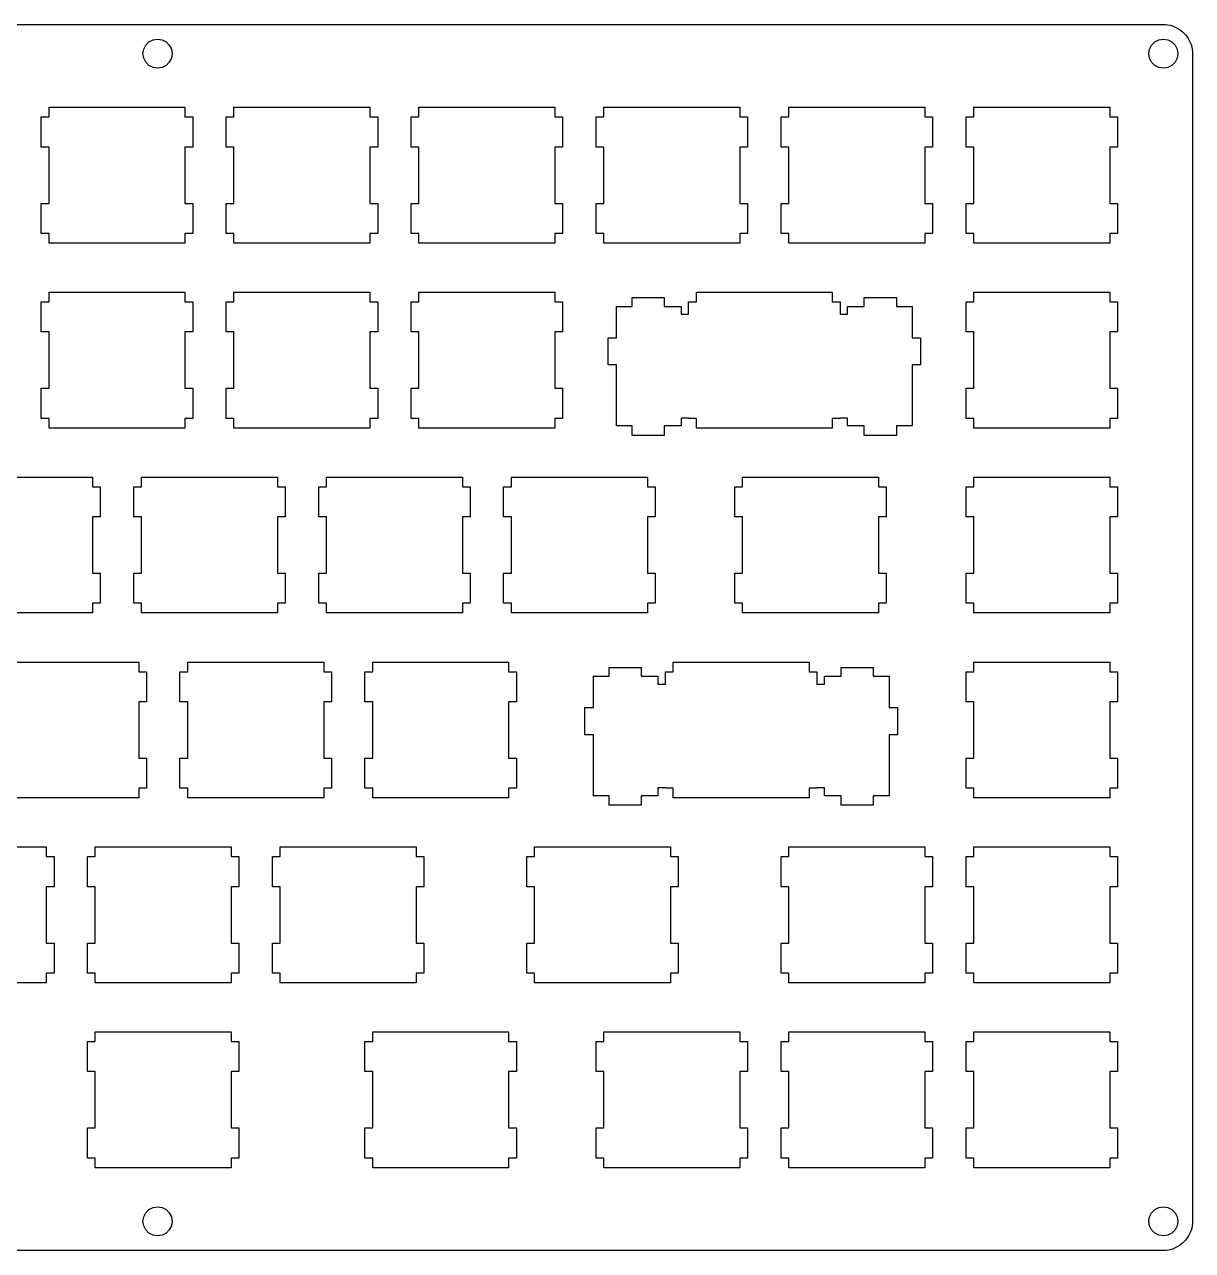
# Model space of a CAD drawing. Extents: x 0 to 317, y 0 to 126.
# Drawn here: x 196.6 to 316.9, y 0.1 to 126.4 of the extents above; entities that cross this region are included whole.
import ezdxf

# ---------------------------------------------------------------- set-up
doc = ezdxf.new("R2010")
doc.units = 0
doc.layers.get('0').update_dxf_attribs({"linetype": 'CONTINUOUS'})

msp = doc.modelspace()

# ---------------------------------------------------------------- linework, layer by layer
at = {"color": 0}
for p, q in [((3.0937, 126.406), (313.894, 126.406)), ((313.894, 126.406), (314.129, 126.396)), ((314.129, 126.396), (314.362, 126.369)), ((314.362, 126.369), (314.594, 126.323)), ((314.594, 126.323), (314.821, 126.258)), ((314.821, 126.258), (315.041, 126.179)), ((315.041, 126.179), (315.255, 126.08)), ((315.255, 126.08), (315.461, 125.964)), ((315.461, 125.964), (315.656, 125.833)), ((315.656, 125.833), (315.842, 125.687)), ((315.842, 125.687), (316.014, 125.527)), ((316.014, 125.527), (316.174, 125.355)), ((316.174, 125.355), (316.32, 125.169)), ((316.32, 125.169), (316.451, 124.973)), ((208.793, 123.406), (208.867, 123.871)), ((208.867, 123.871), (209.08, 124.288)), ((209.08, 124.288), (209.412, 124.62)), ((209.412, 124.62), (209.83, 124.832)), ((209.83, 124.832), (210.294, 124.906)), ((210.294, 124.906), (210.757, 124.832)), ((210.757, 124.832), (211.176, 124.62)), ((211.176, 124.62), (211.508, 124.288)), ((211.508, 124.288), (211.72, 123.871)), ((211.72, 123.871), (211.793, 123.406)), ((312.394, 123.406), (312.467, 123.871)), ((312.467, 123.871), (312.68, 124.288)), ((312.68, 124.288), (313.012, 124.62)), ((313.012, 124.62), (313.429, 124.832)), ((313.429, 124.832), (313.894, 124.906)), ((313.894, 124.906), (314.358, 124.832)), ((314.358, 124.832), (314.775, 124.62)), ((314.775, 124.62), (315.108, 124.288)), ((315.108, 124.288), (315.321, 123.871)), ((315.321, 123.871), (315.394, 123.406)), ((316.451, 124.973), (316.567, 124.768)), ((316.567, 124.768), (316.666, 124.554)), ((316.666, 124.554), (316.746, 124.333)), ((316.746, 124.333), (316.811, 124.106)), ((316.811, 124.106), (316.857, 123.875)), ((316.857, 123.875), (316.885, 123.64)), ((208.867, 122.942), (208.793, 123.406)), ((209.08, 122.524), (208.867, 122.942)), ((209.412, 122.192), (209.08, 122.524)), ((211.508, 122.524), (211.176, 122.192)), ((211.72, 122.942), (211.508, 122.524)), ((211.793, 123.406), (211.72, 122.942)), ((312.467, 122.942), (312.394, 123.406)), ((312.68, 122.524), (312.467, 122.942)), ((313.012, 122.192), (312.68, 122.524)), ((315.108, 122.524), (314.775, 122.192)), ((315.321, 122.942), (315.108, 122.524)), ((315.394, 123.406), (315.321, 122.942)), ((316.885, 123.64), (316.894, 123.406)), ((316.894, 123.406), (316.894, 3.1061)), ((209.83, 121.979), (209.412, 122.192)), ((210.294, 121.906), (209.83, 121.979)), ((210.757, 121.979), (210.294, 121.906)), ((211.176, 122.192), (210.757, 121.979)), ((313.429, 121.979), (313.012, 122.192)), ((313.894, 121.906), (313.429, 121.979)), ((314.358, 121.979), (313.894, 121.906)), ((314.775, 122.192), (314.358, 121.979)), ((199.118, 116.881), (199.118, 117.881)), ((199.118, 117.881), (213.119, 117.881)), ((213.119, 117.881), (213.119, 116.881)), ((218.168, 116.881), (218.168, 117.881)), ((218.168, 117.881), (232.169, 117.881)), ((232.169, 117.881), (232.169, 116.881)), ((237.218, 116.881), (237.218, 117.881)), ((237.218, 117.881), (251.219, 117.881)), ((251.219, 117.881), (251.219, 116.881)), ((256.268, 116.881), (256.268, 117.881)), ((256.268, 117.881), (270.269, 117.881)), ((270.269, 117.881), (270.269, 116.881)), ((275.318, 116.881), (275.318, 117.881)), ((275.318, 117.881), (289.319, 117.881)), ((289.319, 117.881), (289.319, 116.881)), ((294.368, 116.881), (294.368, 117.881)), ((294.368, 117.881), (308.369, 117.881)), ((308.369, 117.881), (308.369, 116.881)), ((198.319, 113.78), (198.319, 116.881)), ((198.319, 116.881), (199.118, 116.881)), ((213.119, 116.881), (213.918, 116.881)), ((213.918, 116.881), (213.918, 113.78)), ((217.369, 113.78), (217.369, 116.881)), ((217.369, 116.881), (218.168, 116.881)), ((232.169, 116.881), (232.968, 116.881)), ((232.968, 116.881), (232.968, 113.78)), ((236.419, 113.78), (236.419, 116.881)), ((236.419, 116.881), (237.218, 116.881)), ((251.219, 116.881), (252.018, 116.881)), ((252.018, 116.881), (252.018, 113.78)), ((255.469, 113.78), (255.469, 116.881)), ((255.469, 116.881), (256.268, 116.881)), ((270.269, 116.881), (271.068, 116.881)), ((271.068, 116.881), (271.068, 113.78)), ((274.519, 113.78), (274.519, 116.881)), ((274.519, 116.881), (275.318, 116.881)), ((289.319, 116.881), (290.118, 116.881)), ((290.118, 116.881), (290.118, 113.78)), ((293.569, 113.78), (293.569, 116.881)), ((293.569, 116.881), (294.368, 116.881)), ((308.369, 116.881), (309.168, 116.881)), ((309.168, 116.881), (309.168, 113.78)), ((199.118, 113.78), (198.319, 113.78)), ((199.118, 107.982), (199.118, 113.78)), ((213.918, 113.78), (213.119, 113.78)), ((213.119, 113.78), (213.119, 107.982)), ((218.168, 113.78), (217.369, 113.78)), ((218.168, 107.982), (218.168, 113.78)), ((232.968, 113.78), (232.169, 113.78)), ((232.169, 113.78), (232.169, 107.982)), ((237.218, 113.78), (236.419, 113.78)), ((237.218, 107.982), (237.218, 113.78)), ((252.018, 113.78), (251.219, 113.78)), ((251.219, 113.78), (251.219, 107.982)), ((256.268, 113.78), (255.469, 113.78)), ((256.268, 107.982), (256.268, 113.78)), ((271.068, 113.78), (270.269, 113.78)), ((270.269, 113.78), (270.269, 107.982)), ((275.318, 113.78), (274.519, 113.78)), ((275.318, 107.982), (275.318, 113.78)), ((290.118, 113.78), (289.319, 113.78)), ((289.319, 113.78), (289.319, 107.982)), ((294.368, 113.78), (293.569, 113.78)), ((294.368, 107.982), (294.368, 113.78)), ((309.168, 113.78), (308.369, 113.78)), ((308.369, 113.78), (308.369, 107.982)), ((198.319, 104.881), (198.319, 107.982)), ((198.319, 107.982), (199.118, 107.982)), ((213.119, 107.982), (213.918, 107.982)), ((213.918, 107.982), (213.918, 104.881)), ((217.369, 104.881), (217.369, 107.982)), ((217.369, 107.982), (218.168, 107.982)), ((232.169, 107.982), (232.968, 107.982)), ((232.968, 107.982), (232.968, 104.881)), ((236.419, 104.881), (236.419, 107.982)), ((236.419, 107.982), (237.218, 107.982)), ((251.219, 107.982), (252.018, 107.982)), ((252.018, 107.982), (252.018, 104.881)), ((255.469, 104.881), (255.469, 107.982)), ((255.469, 107.982), (256.268, 107.982)), ((270.269, 107.982), (271.068, 107.982)), ((271.068, 107.982), (271.068, 104.881)), ((274.519, 104.881), (274.519, 107.982)), ((274.519, 107.982), (275.318, 107.982)), ((289.319, 107.982), (290.118, 107.982)), ((290.118, 107.982), (290.118, 104.881)), ((293.569, 104.881), (293.569, 107.982)), ((293.569, 107.982), (294.368, 107.982)), ((308.369, 107.982), (309.168, 107.982)), ((309.168, 107.982), (309.168, 104.881)), ((199.118, 104.881), (198.319, 104.881)), ((199.118, 103.881), (199.118, 104.881)), ((213.119, 104.881), (213.119, 103.881)), ((213.918, 104.881), (213.119, 104.881)), ((218.168, 104.881), (217.369, 104.881)), ((218.168, 103.881), (218.168, 104.881)), ((232.169, 104.881), (232.169, 103.881)), ((232.968, 104.881), (232.169, 104.881)), ((237.218, 104.881), (236.419, 104.881)), ((237.218, 103.881), (237.218, 104.881)), ((251.219, 104.881), (251.219, 103.881)), ((252.018, 104.881), (251.219, 104.881)), ((256.268, 104.881), (255.469, 104.881)), ((256.268, 103.881), (256.268, 104.881)), ((270.269, 104.881), (270.269, 103.881)), ((271.068, 104.881), (270.269, 104.881)), ((275.318, 104.881), (274.519, 104.881)), ((275.318, 103.881), (275.318, 104.881)), ((289.319, 104.881), (289.319, 103.881)), ((290.118, 104.881), (289.319, 104.881)), ((294.368, 104.881), (293.569, 104.881)), ((294.368, 103.881), (294.368, 104.881)), ((308.369, 104.881), (308.369, 103.881)), ((309.168, 104.881), (308.369, 104.881)), ((213.119, 103.881), (199.118, 103.881)), ((232.169, 103.881), (218.168, 103.881)), ((251.219, 103.881), (237.218, 103.881)), ((270.269, 103.881), (256.268, 103.881)), ((289.319, 103.881), (275.318, 103.881)), ((308.369, 103.881), (294.368, 103.881)), ((199.118, 97.8309), (199.118, 98.8314)), ((199.118, 98.8314), (213.119, 98.8314)), ((213.119, 98.8314), (213.119, 97.8309)), ((218.168, 97.8309), (218.168, 98.8314)), ((218.168, 98.8314), (232.169, 98.8314)), ((232.169, 98.8314), (232.169, 97.8309)), ((237.218, 97.8309), (237.218, 98.8314)), ((237.218, 98.8314), (251.219, 98.8314)), ((251.219, 98.8314), (251.219, 97.8309)), ((265.793, 97.8309), (265.793, 98.8314)), ((265.793, 98.8314), (279.794, 98.8314)), ((279.794, 98.8314), (279.794, 97.8309)), ((294.368, 97.8309), (294.368, 98.8314)), ((294.368, 98.8314), (308.369, 98.8314)), ((308.369, 98.8314), (308.369, 97.8309)), ((198.319, 94.7304), (198.319, 97.8309)), ((198.319, 97.8309), (199.118, 97.8309)), ((213.119, 97.8309), (213.918, 97.8309)), ((213.918, 97.8309), (213.918, 94.7304)), ((217.369, 94.7304), (217.369, 97.8309)), ((217.369, 97.8309), (218.168, 97.8309)), ((232.169, 97.8309), (232.968, 97.8309)), ((232.968, 97.8309), (232.968, 94.7304)), ((236.419, 94.7304), (236.419, 97.8309)), ((236.419, 97.8309), (237.218, 97.8309)), ((251.219, 97.8309), (252.018, 97.8309)), ((252.018, 97.8309), (252.018, 94.7304)), ((257.569, 94.131), (257.569, 97.361)), ((257.569, 97.361), (259.194, 97.361)), ((259.194, 97.361), (259.194, 98.2818)), ((259.194, 98.2818), (262.494, 98.2818)), ((262.494, 98.2818), (262.494, 97.361)), ((262.494, 97.361), (264.218, 97.361)), ((264.218, 97.361), (264.218, 96.5606)), ((264.994, 96.5606), (264.994, 97.8309)), ((264.994, 97.8309), (265.793, 97.8309)), ((279.794, 97.8309), (280.593, 97.8309)), ((280.593, 97.8309), (280.593, 96.5606)), ((281.369, 96.5606), (281.369, 97.361)), ((281.369, 97.361), (283.093, 97.361)), ((283.093, 97.361), (283.093, 98.2818)), ((283.093, 98.2818), (286.393, 98.2818)), ((286.393, 98.2818), (286.393, 97.361)), ((286.393, 97.361), (288.018, 97.361)), ((288.018, 97.361), (288.018, 94.131)), ((293.569, 94.7304), (293.569, 97.8309)), ((293.569, 97.8309), (294.368, 97.8309)), ((308.369, 97.8309), (309.168, 97.8309)), ((309.168, 97.8309), (309.168, 94.7304)), ((264.218, 96.5606), (264.994, 96.5606)), ((280.593, 96.5606), (281.369, 96.5606)), ((199.118, 94.7304), (198.319, 94.7304)), ((199.118, 88.9317), (199.118, 94.7304)), ((213.918, 94.7304), (213.119, 94.7304)), ((213.119, 94.7304), (213.119, 88.9317)), ((218.168, 94.7304), (217.369, 94.7304)), ((218.168, 88.9317), (218.168, 94.7304)), ((232.968, 94.7304), (232.169, 94.7304)), ((232.169, 94.7304), (232.169, 88.9317)), ((237.218, 94.7304), (236.419, 94.7304)), ((237.218, 88.9317), (237.218, 94.7304)), ((252.018, 94.7304), (251.219, 94.7304)), ((251.219, 94.7304), (251.219, 88.9317)), ((294.368, 94.7304), (293.569, 94.7304)), ((294.368, 88.9317), (294.368, 94.7304)), ((309.168, 94.7304), (308.369, 94.7304)), ((308.369, 94.7304), (308.369, 88.9317)), ((256.694, 91.331), (256.694, 94.131)), ((256.694, 94.131), (257.569, 94.131)), ((288.018, 94.131), (288.893, 94.131)), ((288.893, 94.131), (288.893, 91.331)), ((257.569, 91.331), (256.694, 91.331)), ((257.569, 85.0607), (257.569, 91.331)), ((288.018, 91.331), (288.018, 85.0607)), ((288.893, 91.331), (288.018, 91.331)), ((198.319, 85.8312), (198.319, 88.9317)), ((198.319, 88.9317), (199.118, 88.9317)), ((213.119, 88.9317), (213.918, 88.9317)), ((213.918, 88.9317), (213.918, 85.8312)), ((217.369, 85.8312), (217.369, 88.9317)), ((217.369, 88.9317), (218.168, 88.9317)), ((232.169, 88.9317), (232.968, 88.9317)), ((232.968, 88.9317), (232.968, 85.8312)), ((236.419, 85.8312), (236.419, 88.9317)), ((236.419, 88.9317), (237.218, 88.9317)), ((251.219, 88.9317), (252.018, 88.9317)), ((252.018, 88.9317), (252.018, 85.8312)), ((293.569, 85.8312), (293.569, 88.9317)), ((293.569, 88.9317), (294.368, 88.9317)), ((308.369, 88.9317), (309.168, 88.9317)), ((309.168, 88.9317), (309.168, 85.8312)), ((199.118, 85.8312), (198.319, 85.8312)), ((199.118, 84.8307), (199.118, 85.8312)), ((213.119, 84.8307), (199.118, 84.8307)), ((213.119, 85.8312), (213.119, 84.8307)), ((213.918, 85.8312), (213.119, 85.8312)), ((218.168, 85.8312), (217.369, 85.8312)), ((218.168, 84.8307), (218.168, 85.8312)), ((232.169, 84.8307), (218.168, 84.8307)), ((232.169, 85.8312), (232.169, 84.8307)), ((232.968, 85.8312), (232.169, 85.8312)), ((237.218, 85.8312), (236.419, 85.8312)), ((237.218, 84.8307), (237.218, 85.8312)), ((251.219, 84.8307), (237.218, 84.8307)), ((251.219, 85.8312), (251.219, 84.8307)), ((252.018, 85.8312), (251.219, 85.8312)), ((259.194, 85.0607), (257.569, 85.0607)), ((259.194, 84.0811), (259.194, 85.0607)), ((264.218, 85.0607), (262.494, 85.0607)), ((262.494, 85.0607), (262.494, 84.0811)), ((264.994, 85.8615), (264.218, 85.8615)), ((264.218, 85.8615), (264.218, 85.0607)), ((264.994, 85.8312), (264.994, 85.8615)), ((265.793, 85.8312), (264.994, 85.8312)), ((265.793, 84.8307), (265.793, 85.8312)), ((279.794, 84.8307), (265.793, 84.8307)), ((280.593, 85.8312), (279.794, 85.8312)), ((279.794, 85.8312), (279.794, 84.8307)), ((281.369, 85.8615), (280.593, 85.8615)), ((280.593, 85.8615), (280.593, 85.8312)), ((281.369, 85.0607), (281.369, 85.8615)), ((283.093, 85.0607), (281.369, 85.0607)), ((283.093, 84.0811), (283.093, 85.0607)), ((288.018, 85.0607), (286.393, 85.0607)), ((286.393, 85.0607), (286.393, 84.0811)), ((294.368, 85.8312), (293.569, 85.8312)), ((294.368, 84.8307), (294.368, 85.8312)), ((308.369, 84.8307), (294.368, 84.8307)), ((308.369, 85.8312), (308.369, 84.8307)), ((309.168, 85.8312), (308.369, 85.8312)), ((262.494, 84.0811), (259.194, 84.0811)), ((286.393, 84.0811), (283.093, 84.0811)), ((189.593, 79.7814), (203.594, 79.7814)), ((203.594, 79.7814), (203.594, 78.7809)), ((208.643, 78.7809), (208.643, 79.7814)), ((208.643, 79.7814), (222.644, 79.7814)), ((222.644, 79.7814), (222.644, 78.7809)), ((227.693, 78.7809), (227.693, 79.7814)), ((227.693, 79.7814), (241.694, 79.7814)), ((241.694, 79.7814), (241.694, 78.7809)), ((246.743, 78.7809), (246.743, 79.7814)), ((246.743, 79.7814), (260.744, 79.7814)), ((260.744, 79.7814), (260.744, 78.7809)), ((270.557, 78.7809), (270.557, 79.7814)), ((270.557, 79.7814), (284.557, 79.7814)), ((284.557, 79.7814), (284.557, 78.7809)), ((294.368, 78.7809), (294.368, 79.7814)), ((294.368, 79.7814), (308.369, 79.7814)), ((308.369, 79.7814), (308.369, 78.7809)), ((203.594, 78.7809), (204.393, 78.7809)), ((204.393, 78.7809), (204.393, 75.6804)), ((207.844, 75.6804), (207.844, 78.7809)), ((207.844, 78.7809), (208.643, 78.7809)), ((222.644, 78.7809), (223.443, 78.7809)), ((223.443, 78.7809), (223.443, 75.6804)), ((226.894, 75.6804), (226.894, 78.7809)), ((226.894, 78.7809), (227.693, 78.7809)), ((241.694, 78.7809), (242.493, 78.7809)), ((242.493, 78.7809), (242.493, 75.6804)), ((245.944, 75.6804), (245.944, 78.7809)), ((245.944, 78.7809), (246.743, 78.7809)), ((260.744, 78.7809), (261.543, 78.7809)), ((261.543, 78.7809), (261.543, 75.6804)), ((269.756, 75.6804), (269.756, 78.7809)), ((269.756, 78.7809), (270.557, 78.7809)), ((284.557, 78.7809), (285.357, 78.7809)), ((285.357, 78.7809), (285.357, 75.6804)), ((293.569, 75.6804), (293.569, 78.7809)), ((293.569, 78.7809), (294.368, 78.7809)), ((308.369, 78.7809), (309.168, 78.7809)), ((309.168, 78.7809), (309.168, 75.6804)), ((204.393, 75.6804), (203.594, 75.6804)), ((203.594, 75.6804), (203.594, 69.8817)), ((208.643, 75.6804), (207.844, 75.6804)), ((208.643, 69.8817), (208.643, 75.6804)), ((223.443, 75.6804), (222.644, 75.6804)), ((222.644, 75.6804), (222.644, 69.8817)), ((227.693, 75.6804), (226.894, 75.6804)), ((227.693, 69.8817), (227.693, 75.6804)), ((242.493, 75.6804), (241.694, 75.6804)), ((241.694, 75.6804), (241.694, 69.8817)), ((246.743, 75.6804), (245.944, 75.6804)), ((246.743, 69.8817), (246.743, 75.6804)), ((261.543, 75.6804), (260.744, 75.6804)), ((260.744, 75.6804), (260.744, 69.8817)), ((270.557, 75.6804), (269.756, 75.6804)), ((270.557, 69.8817), (270.557, 75.6804)), ((285.357, 75.6804), (284.557, 75.6804)), ((284.557, 75.6804), (284.557, 69.8817)), ((294.368, 75.6804), (293.569, 75.6804)), ((294.368, 69.8817), (294.368, 75.6804)), ((309.168, 75.6804), (308.369, 75.6804)), ((308.369, 75.6804), (308.369, 69.8817)), ((203.594, 69.8817), (204.393, 69.8817)), ((204.393, 69.8817), (204.393, 66.7812)), ((207.844, 66.7812), (207.844, 69.8817)), ((207.844, 69.8817), (208.643, 69.8817)), ((222.644, 69.8817), (223.443, 69.8817)), ((223.443, 69.8817), (223.443, 66.7812)), ((226.894, 66.7812), (226.894, 69.8817)), ((226.894, 69.8817), (227.693, 69.8817)), ((241.694, 69.8817), (242.493, 69.8817)), ((242.493, 69.8817), (242.493, 66.7812)), ((245.944, 66.7812), (245.944, 69.8817)), ((245.944, 69.8817), (246.743, 69.8817)), ((260.744, 69.8817), (261.543, 69.8817)), ((261.543, 69.8817), (261.543, 66.7812)), ((269.756, 66.7812), (269.756, 69.8817)), ((269.756, 69.8817), (270.557, 69.8817)), ((284.557, 69.8817), (285.357, 69.8817)), ((285.357, 69.8817), (285.357, 66.7812)), ((293.569, 66.7812), (293.569, 69.8817)), ((293.569, 69.8817), (294.368, 69.8817)), ((308.369, 69.8817), (309.168, 69.8817)), ((309.168, 69.8817), (309.168, 66.7812)), ((203.594, 65.7807), (189.593, 65.7807)), ((203.594, 66.7812), (203.594, 65.7807)), ((204.393, 66.7812), (203.594, 66.7812)), ((208.643, 66.7812), (207.844, 66.7812)), ((208.643, 65.7807), (208.643, 66.7812)), ((222.644, 65.7807), (208.643, 65.7807)), ((222.644, 66.7812), (222.644, 65.7807)), ((223.443, 66.7812), (222.644, 66.7812)), ((227.693, 66.7812), (226.894, 66.7812)), ((227.693, 65.7807), (227.693, 66.7812)), ((241.694, 65.7807), (227.693, 65.7807)), ((241.694, 66.7812), (241.694, 65.7807)), ((242.493, 66.7812), (241.694, 66.7812)), ((246.743, 66.7812), (245.944, 66.7812)), ((246.743, 65.7807), (246.743, 66.7812)), ((260.744, 65.7807), (246.743, 65.7807)), ((260.744, 66.7812), (260.744, 65.7807)), ((261.543, 66.7812), (260.744, 66.7812)), ((270.557, 66.7812), (269.756, 66.7812)), ((270.557, 65.7807), (270.557, 66.7812)), ((284.557, 65.7807), (270.557, 65.7807)), ((284.557, 66.7812), (284.557, 65.7807)), ((285.357, 66.7812), (284.557, 66.7812)), ((294.368, 66.7812), (293.569, 66.7812)), ((294.368, 65.7807), (294.368, 66.7812)), ((308.369, 65.7807), (294.368, 65.7807)), ((308.369, 66.7812), (308.369, 65.7807)), ((309.168, 66.7812), (308.369, 66.7812)), ((194.357, 60.7314), (208.357, 60.7314)), ((208.357, 60.7314), (208.357, 59.7309)), ((213.407, 59.7309), (213.407, 60.7314)), ((213.407, 60.7314), (227.407, 60.7314)), ((227.407, 60.7314), (227.407, 59.7309)), ((232.457, 59.7309), (232.457, 60.7314)), ((232.457, 60.7314), (246.457, 60.7314)), ((246.457, 60.7314), (246.457, 59.7309)), ((263.414, 59.7309), (263.414, 60.7314)), ((263.414, 60.7314), (277.413, 60.7314)), ((277.413, 60.7314), (277.413, 59.7309)), ((294.368, 59.7309), (294.368, 60.7314)), ((294.368, 60.7314), (308.369, 60.7314)), ((308.369, 60.7314), (308.369, 59.7309)), ((208.357, 59.7309), (209.157, 59.7309)), ((209.157, 59.7309), (209.157, 56.6304)), ((212.606, 56.6304), (212.606, 59.7309)), ((212.606, 59.7309), (213.407, 59.7309)), ((227.407, 59.7309), (228.207, 59.7309)), ((228.207, 59.7309), (228.207, 56.6304)), ((231.656, 56.6304), (231.656, 59.7309)), ((231.656, 59.7309), (232.457, 59.7309)), ((246.457, 59.7309), (247.257, 59.7309)), ((247.257, 59.7309), (247.257, 56.6304)), ((256.813, 59.261), (256.813, 60.1818)), ((256.813, 60.1818), (260.113, 60.1818)), ((260.113, 60.1818), (260.113, 59.261)), ((262.613, 58.4606), (262.613, 59.7309)), ((262.613, 59.7309), (263.414, 59.7309)), ((277.413, 59.7309), (278.212, 59.7309)), ((278.212, 59.7309), (278.212, 58.4606)), ((280.713, 59.261), (280.713, 60.1818)), ((280.713, 60.1818), (284.012, 60.1818)), ((284.012, 60.1818), (284.012, 59.261)), ((293.569, 56.6304), (293.569, 59.7309)), ((293.569, 59.7309), (294.368, 59.7309)), ((308.369, 59.7309), (309.168, 59.7309)), ((309.168, 59.7309), (309.168, 56.6304)), ((255.188, 56.031), (255.188, 59.261)), ((255.188, 59.261), (256.813, 59.261)), ((260.113, 59.261), (261.838, 59.261)), ((261.838, 59.261), (261.838, 58.4606)), ((261.838, 58.4606), (262.613, 58.4606)), ((278.212, 58.4606), (278.988, 58.4606)), ((278.988, 58.4606), (278.988, 59.261)), ((278.988, 59.261), (280.713, 59.261)), ((284.012, 59.261), (285.639, 59.261)), ((285.639, 59.261), (285.639, 56.031)), ((209.157, 56.6304), (208.357, 56.6304)), ((208.357, 56.6304), (208.357, 50.8317)), ((213.407, 56.6304), (212.606, 56.6304)), ((213.407, 50.8317), (213.407, 56.6304)), ((228.207, 56.6304), (227.407, 56.6304)), ((227.407, 56.6304), (227.407, 50.8317)), ((232.457, 56.6304), (231.656, 56.6304)), ((232.457, 50.8317), (232.457, 56.6304)), ((247.257, 56.6304), (246.457, 56.6304)), ((246.457, 56.6304), (246.457, 50.8317)), ((254.313, 53.231), (254.313, 56.031)), ((254.313, 56.031), (255.188, 56.031)), ((285.639, 56.031), (286.513, 56.031)), ((286.513, 56.031), (286.513, 53.231)), ((294.368, 56.6304), (293.569, 56.6304)), ((294.368, 50.8317), (294.368, 56.6304)), ((309.168, 56.6304), (308.369, 56.6304)), ((308.369, 56.6304), (308.369, 50.8317)), ((255.188, 53.231), (254.313, 53.231)), ((255.188, 46.9607), (255.188, 53.231)), ((285.639, 53.231), (285.639, 46.9607)), ((286.513, 53.231), (285.639, 53.231)), ((208.357, 50.8317), (209.157, 50.8317)), ((209.157, 50.8317), (209.157, 47.7312)), ((212.606, 47.7312), (212.606, 50.8317)), ((212.606, 50.8317), (213.407, 50.8317)), ((227.407, 50.8317), (228.207, 50.8317)), ((228.207, 50.8317), (228.207, 47.7312)), ((231.656, 47.7312), (231.656, 50.8317)), ((231.656, 50.8317), (232.457, 50.8317)), ((246.457, 50.8317), (247.257, 50.8317)), ((247.257, 50.8317), (247.257, 47.7312)), ((293.569, 47.7312), (293.569, 50.8317)), ((293.569, 50.8317), (294.368, 50.8317)), ((308.369, 50.8317), (309.168, 50.8317)), ((309.168, 50.8317), (309.168, 47.7312)), ((208.357, 47.7312), (208.357, 46.7307)), ((209.157, 47.7312), (208.357, 47.7312)), ((213.407, 47.7312), (212.606, 47.7312)), ((213.407, 46.7307), (213.407, 47.7312)), ((227.407, 47.7312), (227.407, 46.7307)), ((228.207, 47.7312), (227.407, 47.7312)), ((232.457, 47.7312), (231.656, 47.7312)), ((232.457, 46.7307), (232.457, 47.7312)), ((246.457, 47.7312), (246.457, 46.7307)), ((247.257, 47.7312), (246.457, 47.7312)), ((256.813, 46.9607), (255.188, 46.9607)), ((256.813, 45.9811), (256.813, 46.9607)), ((261.838, 46.9607), (260.113, 46.9607)), ((260.113, 46.9607), (260.113, 45.9811)), ((262.613, 47.7615), (261.838, 47.7615)), ((261.838, 47.7615), (261.838, 46.9607)), ((262.613, 47.7312), (262.613, 47.7615)), ((263.414, 47.7312), (262.613, 47.7312)), ((263.414, 46.7307), (263.414, 47.7312)), ((278.212, 47.7312), (277.413, 47.7312)), ((277.413, 47.7312), (277.413, 46.7307)), ((278.988, 47.7615), (278.212, 47.7615)), ((278.212, 47.7615), (278.212, 47.7312)), ((278.988, 46.9607), (278.988, 47.7615)), ((280.713, 46.9607), (278.988, 46.9607)), ((280.713, 45.9811), (280.713, 46.9607)), ((285.639, 46.9607), (284.012, 46.9607)), ((284.012, 46.9607), (284.012, 45.9811)), ((294.368, 47.7312), (293.569, 47.7312)), ((294.368, 46.7307), (294.368, 47.7312)), ((308.369, 47.7312), (308.369, 46.7307)), ((309.168, 47.7312), (308.369, 47.7312)), ((208.357, 46.7307), (194.357, 46.7307)), ((227.407, 46.7307), (213.407, 46.7307)), ((246.457, 46.7307), (232.457, 46.7307)), ((260.113, 45.9811), (256.813, 45.9811)), ((277.413, 46.7307), (263.414, 46.7307)), ((284.012, 45.9811), (280.713, 45.9811)), ((308.369, 46.7307), (294.368, 46.7307)), ((184.832, 41.6814), (198.832, 41.6814)), ((198.832, 41.6814), (198.832, 40.6809)), ((203.882, 40.6809), (203.882, 41.6814)), ((203.882, 41.6814), (217.882, 41.6814)), ((217.882, 41.6814), (217.882, 40.6809)), ((222.932, 40.6809), (222.932, 41.6814)), ((222.932, 41.6814), (236.932, 41.6814)), ((236.932, 41.6814), (236.932, 40.6809)), ((249.125, 40.6809), (249.125, 41.6814)), ((249.125, 41.6814), (263.125, 41.6814)), ((263.125, 41.6814), (263.125, 40.6809)), ((275.318, 40.6809), (275.318, 41.6814)), ((275.318, 41.6814), (289.319, 41.6814)), ((289.319, 41.6814), (289.319, 40.6809)), ((294.368, 40.6809), (294.368, 41.6814)), ((294.368, 41.6814), (308.369, 41.6814)), ((308.369, 41.6814), (308.369, 40.6809)), ((198.832, 40.6809), (199.632, 40.6809)), ((199.632, 40.6809), (199.632, 37.5804)), ((203.081, 37.5804), (203.081, 40.6809)), ((203.081, 40.6809), (203.882, 40.6809)), ((217.882, 40.6809), (218.682, 40.6809)), ((218.682, 40.6809), (218.682, 37.5804)), ((222.131, 37.5804), (222.131, 40.6809)), ((222.131, 40.6809), (222.932, 40.6809)), ((236.932, 40.6809), (237.732, 40.6809)), ((237.732, 40.6809), (237.732, 37.5804)), ((248.325, 37.5804), (248.325, 40.6809)), ((248.325, 40.6809), (249.125, 40.6809)), ((263.125, 40.6809), (263.925, 40.6809)), ((263.925, 40.6809), (263.925, 37.5804)), ((274.519, 37.5804), (274.519, 40.6809)), ((274.519, 40.6809), (275.318, 40.6809)), ((289.319, 40.6809), (290.118, 40.6809)), ((290.118, 40.6809), (290.118, 37.5804)), ((293.569, 37.5804), (293.569, 40.6809)), ((293.569, 40.6809), (294.368, 40.6809)), ((308.369, 40.6809), (309.168, 40.6809)), ((309.168, 40.6809), (309.168, 37.5804)), ((199.632, 37.5804), (198.832, 37.5804)), ((198.832, 37.5804), (198.832, 31.7817)), ((203.882, 37.5804), (203.081, 37.5804)), ((203.882, 31.7817), (203.882, 37.5804)), ((218.682, 37.5804), (217.882, 37.5804)), ((217.882, 37.5804), (217.882, 31.7817)), ((222.932, 37.5804), (222.131, 37.5804)), ((222.932, 31.7817), (222.932, 37.5804)), ((237.732, 37.5804), (236.932, 37.5804)), ((236.932, 37.5804), (236.932, 31.7817)), ((249.125, 37.5804), (248.325, 37.5804)), ((249.125, 31.7817), (249.125, 37.5804)), ((263.925, 37.5804), (263.125, 37.5804)), ((263.125, 37.5804), (263.125, 31.7817)), ((275.318, 37.5804), (274.519, 37.5804)), ((275.318, 31.7817), (275.318, 37.5804)), ((290.118, 37.5804), (289.319, 37.5804)), ((289.319, 37.5804), (289.319, 31.7817)), ((294.368, 37.5804), (293.569, 37.5804)), ((294.368, 31.7817), (294.368, 37.5804)), ((309.168, 37.5804), (308.369, 37.5804)), ((308.369, 37.5804), (308.369, 31.7817)), ((198.832, 31.7817), (199.632, 31.7817)), ((199.632, 31.7817), (199.632, 28.6811)), ((203.081, 28.6811), (203.081, 31.7817)), ((203.081, 31.7817), (203.882, 31.7817)), ((217.882, 31.7817), (218.682, 31.7817)), ((218.682, 31.7817), (218.682, 28.6811)), ((222.131, 28.6811), (222.131, 31.7817)), ((222.131, 31.7817), (222.932, 31.7817)), ((236.932, 31.7817), (237.732, 31.7817)), ((237.732, 31.7817), (237.732, 28.6811)), ((248.325, 28.6811), (248.325, 31.7817)), ((248.325, 31.7817), (249.125, 31.7817)), ((263.125, 31.7817), (263.925, 31.7817)), ((263.925, 31.7817), (263.925, 28.6811)), ((274.519, 28.6811), (274.519, 31.7817)), ((274.519, 31.7817), (275.318, 31.7817)), ((289.319, 31.7817), (290.118, 31.7817)), ((290.118, 31.7817), (290.118, 28.6811)), ((293.569, 28.6811), (293.569, 31.7817)), ((293.569, 31.7817), (294.368, 31.7817)), ((308.369, 31.7817), (309.168, 31.7817)), ((309.168, 31.7817), (309.168, 28.6811)), ((198.832, 28.6811), (198.832, 27.6806)), ((199.632, 28.6811), (198.832, 28.6811)), ((203.882, 28.6811), (203.081, 28.6811)), ((203.882, 27.6806), (203.882, 28.6811)), ((217.882, 28.6811), (217.882, 27.6806)), ((218.682, 28.6811), (217.882, 28.6811)), ((222.932, 28.6811), (222.131, 28.6811)), ((222.932, 27.6806), (222.932, 28.6811)), ((236.932, 28.6811), (236.932, 27.6806)), ((237.732, 28.6811), (236.932, 28.6811)), ((249.125, 28.6811), (248.325, 28.6811)), ((249.125, 27.6806), (249.125, 28.6811)), ((263.125, 28.6811), (263.125, 27.6806)), ((263.925, 28.6811), (263.125, 28.6811)), ((275.318, 28.6811), (274.519, 28.6811)), ((275.318, 27.6806), (275.318, 28.6811)), ((289.319, 28.6811), (289.319, 27.6806)), ((290.118, 28.6811), (289.319, 28.6811)), ((294.368, 28.6811), (293.569, 28.6811)), ((294.368, 27.6806), (294.368, 28.6811)), ((308.369, 28.6811), (308.369, 27.6806)), ((309.168, 28.6811), (308.369, 28.6811)), ((198.832, 27.6806), (184.832, 27.6806)), ((217.882, 27.6806), (203.882, 27.6806)), ((236.932, 27.6806), (222.932, 27.6806)), ((263.125, 27.6806), (249.125, 27.6806)), ((289.319, 27.6806), (275.318, 27.6806)), ((308.369, 27.6806), (294.368, 27.6806)), ((203.08, 18.5305), (203.08, 21.6311)), ((203.08, 21.6311), (203.881, 21.6311)), ((203.881, 21.6311), (203.881, 22.6315)), ((203.881, 22.6315), (217.88, 22.6315)), ((217.88, 22.6315), (217.88, 21.6311)), ((217.88, 21.6311), (218.682, 21.6311)), ((218.682, 21.6311), (218.682, 18.5305)), ((231.655, 18.5305), (231.655, 21.6311)), ((231.655, 21.6311), (232.457, 21.6311)), ((232.457, 21.6311), (232.457, 22.6315)), ((232.457, 22.6315), (246.457, 22.6315)), ((246.457, 22.6315), (246.457, 21.6311)), ((246.457, 21.6311), (247.257, 21.6311)), ((247.257, 21.6311), (247.257, 18.5305)), ((255.469, 18.5305), (255.469, 21.6311)), ((255.469, 21.6311), (256.268, 21.6311)), ((256.268, 21.6311), (256.268, 22.6315)), ((256.268, 22.6315), (270.269, 22.6315)), ((270.269, 22.6315), (270.269, 21.6311)), ((270.269, 21.6311), (271.068, 21.6311)), ((271.068, 21.6311), (271.068, 18.5305)), ((274.519, 18.5305), (274.519, 21.6311)), ((274.519, 21.6311), (275.318, 21.6311)), ((275.318, 21.6311), (275.318, 22.6315)), ((275.318, 22.6315), (289.319, 22.6315)), ((289.319, 22.6315), (289.319, 21.6311)), ((289.319, 21.6311), (290.118, 21.6311)), ((290.118, 21.6311), (290.118, 18.5305)), ((293.569, 18.5305), (293.569, 21.6311)), ((293.569, 21.6311), (294.368, 21.6311)), ((294.368, 21.6311), (294.368, 22.6315)), ((294.368, 22.6315), (308.369, 22.6315)), ((308.369, 22.6315), (308.369, 21.6311)), ((308.369, 21.6311), (309.168, 21.6311)), ((309.168, 21.6311), (309.168, 18.5305)), ((203.881, 18.5305), (203.08, 18.5305)), ((203.881, 12.7317), (203.881, 18.5305)), ((218.682, 18.5305), (217.88, 18.5305)), ((217.88, 18.5305), (217.88, 12.7317)), ((232.457, 18.5305), (231.655, 18.5305)), ((232.457, 12.7317), (232.457, 18.5305)), ((247.257, 18.5305), (246.457, 18.5305)), ((246.457, 18.5305), (246.457, 12.7317)), ((256.268, 18.5305), (255.469, 18.5305)), ((256.268, 12.7317), (256.268, 18.5305)), ((271.068, 18.5305), (270.269, 18.5305)), ((270.269, 18.5305), (270.269, 12.7317)), ((275.318, 18.5305), (274.519, 18.5305)), ((275.318, 12.7317), (275.318, 18.5305)), ((290.118, 18.5305), (289.319, 18.5305)), ((289.319, 18.5305), (289.319, 12.7317)), ((294.368, 18.5305), (293.569, 18.5305)), ((294.368, 12.7317), (294.368, 18.5305)), ((309.168, 18.5305), (308.369, 18.5305)), ((308.369, 18.5305), (308.369, 12.7317)), ((203.08, 9.63112), (203.08, 12.7317)), ((203.08, 12.7317), (203.881, 12.7317)), ((217.88, 12.7317), (218.682, 12.7317)), ((218.682, 12.7317), (218.682, 9.63112)), ((231.655, 9.63112), (231.655, 12.7317)), ((231.655, 12.7317), (232.457, 12.7317)), ((246.457, 12.7317), (247.257, 12.7317)), ((247.257, 12.7317), (247.257, 9.63112)), ((255.469, 9.63112), (255.469, 12.7317)), ((255.469, 12.7317), (256.268, 12.7317)), ((270.269, 12.7317), (271.068, 12.7317)), ((271.068, 12.7317), (271.068, 9.63112)), ((274.519, 9.63112), (274.519, 12.7317)), ((274.519, 12.7317), (275.318, 12.7317)), ((289.319, 12.7317), (290.118, 12.7317)), ((290.118, 12.7317), (290.118, 9.63112)), ((293.569, 9.63112), (293.569, 12.7317)), ((293.569, 12.7317), (294.368, 12.7317)), ((308.369, 12.7317), (309.168, 12.7317)), ((309.168, 12.7317), (309.168, 9.63112)), ((203.881, 9.63112), (203.08, 9.63112)), ((203.881, 8.63064), (203.881, 9.63112)), ((217.88, 9.63112), (217.88, 8.63064)), ((218.682, 9.63112), (217.88, 9.63112)), ((232.457, 9.63112), (231.655, 9.63112)), ((232.457, 8.63064), (232.457, 9.63112)), ((246.457, 9.63112), (246.457, 8.63064)), ((247.257, 9.63112), (246.457, 9.63112)), ((256.268, 9.63112), (255.469, 9.63112)), ((256.268, 8.63064), (256.268, 9.63112)), ((270.269, 9.63112), (270.269, 8.63064)), ((271.068, 9.63112), (270.269, 9.63112)), ((275.318, 9.63112), (274.519, 9.63112)), ((275.318, 8.63064), (275.318, 9.63112)), ((289.319, 9.63112), (289.319, 8.63064)), ((290.118, 9.63112), (289.319, 9.63112)), ((294.368, 9.63112), (293.569, 9.63112)), ((294.368, 8.63064), (294.368, 9.63112)), ((308.369, 9.63112), (308.369, 8.63064)), ((309.168, 9.63112), (308.369, 9.63112)), ((217.88, 8.63064), (203.881, 8.63064)), ((246.457, 8.63064), (232.457, 8.63064)), ((270.269, 8.63064), (256.268, 8.63064)), ((289.319, 8.63064), (275.318, 8.63064)), ((308.369, 8.63064), (294.368, 8.63064)), ((208.867, 3.5705), (209.08, 3.98805)), ((209.08, 3.98805), (209.412, 4.32015)), ((209.412, 4.32015), (209.83, 4.53238)), ((209.83, 4.53238), (210.294, 4.60541)), ((210.294, 4.60541), (210.757, 4.53238)), ((210.757, 4.53238), (211.176, 4.32015)), ((211.176, 4.32015), (211.508, 3.98805)), ((211.508, 3.98805), (211.72, 3.5705)), ((312.467, 3.5705), (312.68, 3.98805)), ((312.68, 3.98805), (313.012, 4.32015)), ((313.012, 4.32015), (313.429, 4.53238)), ((313.429, 4.53238), (313.894, 4.60541)), ((313.894, 4.60541), (314.358, 4.53238)), ((314.358, 4.53238), (314.775, 4.32015)), ((314.775, 4.32015), (315.108, 3.98805)), ((315.108, 3.98805), (315.321, 3.5705)), ((208.793, 3.1061), (208.867, 3.5705)), ((208.867, 2.6417), (208.793, 3.1061)), ((209.08, 2.22415), (208.867, 2.6417)), ((211.72, 2.6417), (211.508, 2.22415)), ((211.72, 3.5705), (211.793, 3.1061)), ((211.793, 3.1061), (211.72, 2.6417)), ((312.394, 3.1061), (312.467, 3.5705)), ((312.467, 2.6417), (312.394, 3.1061)), ((312.68, 2.22415), (312.467, 2.6417)), ((315.321, 2.6417), (315.108, 2.22415)), ((315.321, 3.5705), (315.394, 3.1061)), ((315.394, 3.1061), (315.321, 2.6417)), ((316.857, 2.63756), (316.811, 2.40605)), ((316.885, 2.87045), (316.857, 2.63756)), ((316.894, 3.1061), (316.885, 2.87045)), ((209.412, 1.89205), (209.08, 2.22415)), ((209.83, 1.67845), (209.412, 1.89205)), ((210.294, 1.60541), (209.83, 1.67845)), ((210.757, 1.67845), (210.294, 1.60541)), ((211.176, 1.89205), (210.757, 1.67845)), ((211.508, 2.22415), (211.176, 1.89205)), ((313.012, 1.89205), (312.68, 2.22415)), ((313.429, 1.67845), (313.012, 1.89205)), ((313.894, 1.60541), (313.429, 1.67845)), ((314.358, 1.67845), (313.894, 1.60541)), ((314.775, 1.89205), (314.358, 1.67845)), ((315.108, 2.22415), (314.775, 1.89205)), ((316.32, 1.34359), (316.174, 1.15755)), ((316.451, 1.53927), (316.32, 1.34359)), ((316.567, 1.7446), (316.451, 1.53927)), ((316.666, 1.95819), (316.567, 1.7446)), ((316.746, 2.17868), (316.666, 1.95819)), ((316.811, 2.40605), (316.746, 2.17868)), ((313.894, 0.10611), (3.0937, 0.10611)), ((314.129, 0.11438), (313.894, 0.10611)), ((314.362, 0.14332), (314.129, 0.11438)), ((314.594, 0.18879), (314.362, 0.14332)), ((314.821, 0.25356), (314.594, 0.18879)), ((315.041, 0.33348), (314.821, 0.25356)), ((315.255, 0.4327), (315.041, 0.33348)), ((315.461, 0.54846), (315.255, 0.4327)), ((315.656, 0.67937), (315.461, 0.54846)), ((315.842, 0.82544), (315.656, 0.67937)), ((316.014, 0.9853), (315.842, 0.82544)), ((316.174, 1.15755), (316.014, 0.9853))]:
    msp.add_line(p, q, dxfattribs=at)

doc.saveas('drawing.dxf')
